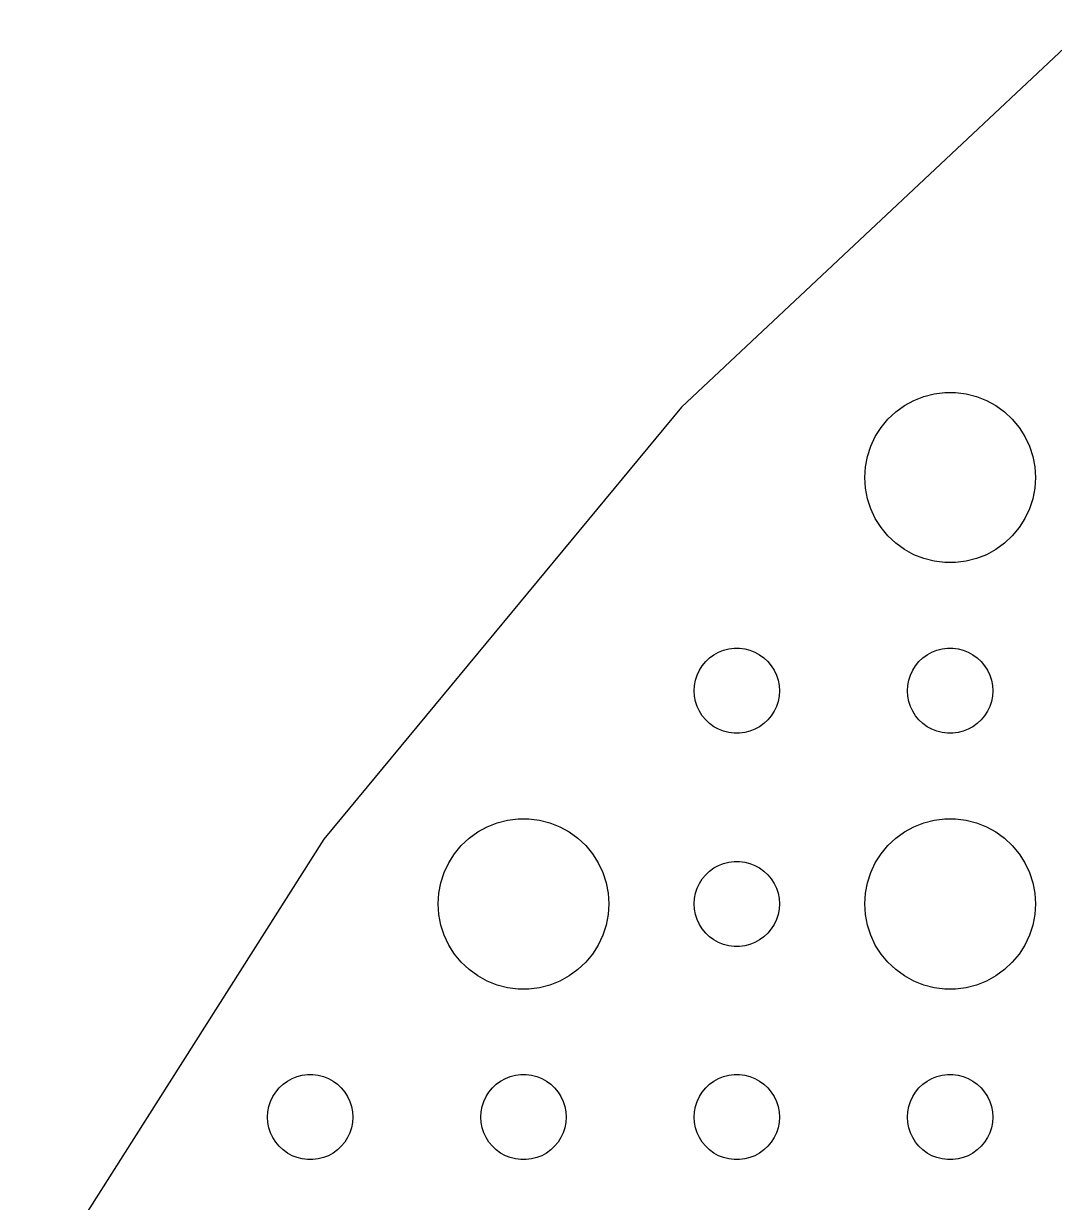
# Model space of a CAD drawing. Header units: metres. Extents: x -157 to 157, y -157 to 157.
# Drawn here: x -137.58 to -101.33, y 79.5 to 120.97 of the extents above; entities that cross this region are included whole.
import ezdxf

# ---------------------------------------------------------------- set-up
doc = ezdxf.new("R2010")
doc.units = ezdxf.units.M

msp = doc.modelspace()

# ---------------------------------------------------------------- linework, layer by layer
for p, q in [((-100.076, 120.971), (-114.448, 107.474)), ((-106.277, 107.714), (-105.927, 107.853)), ((-105.927, 107.853), (-105.562, 107.947)), ((-105.562, 107.947), (-105.188, 107.994)), ((-105.188, 107.994), (-104.812, 107.994)), ((-104.812, 107.994), (-104.438, 107.947)), ((-104.438, 107.947), (-104.073, 107.853)), ((-104.073, 107.853), (-103.723, 107.714)), ((-114.448, 107.474), (-127.016, 92.2823)), ((-106.912, 107.312), (-106.607, 107.533)), ((-106.607, 107.533), (-106.277, 107.714)), ((-103.723, 107.714), (-103.393, 107.533)), ((-103.393, 107.533), (-103.088, 107.312)), ((-107.427, 106.763), (-107.187, 107.054)), ((-107.187, 107.054), (-106.912, 107.312)), ((-103.088, 107.312), (-102.813, 107.054)), ((-102.813, 107.054), (-102.573, 106.763)), ((-107.629, 106.445), (-107.427, 106.763)), ((-102.573, 106.763), (-102.371, 106.445)), ((-107.789, 106.104), (-107.629, 106.445)), ((-102.371, 106.445), (-102.211, 106.104)), ((-107.906, 105.746), (-107.789, 106.104)), ((-102.211, 106.104), (-102.094, 105.746)), ((-108, 105), (-107.976, 105.376)), ((-107.976, 105.376), (-107.906, 105.746)), ((-102.094, 105.746), (-102.024, 105.376)), ((-102.024, 105.376), (-102, 105)), ((-107.976, 104.624), (-108, 105)), ((-102, 105), (-102.024, 104.624)), ((-107.906, 104.254), (-107.976, 104.624)), ((-102.024, 104.624), (-102.094, 104.254)), ((-107.789, 103.896), (-107.906, 104.254)), ((-102.094, 104.254), (-102.211, 103.896)), ((-107.629, 103.555), (-107.789, 103.896)), ((-102.211, 103.896), (-102.371, 103.555)), ((-107.427, 103.237), (-107.629, 103.555)), ((-102.371, 103.555), (-102.573, 103.237)), ((-107.187, 102.946), (-107.427, 103.237)), ((-106.912, 102.688), (-107.187, 102.946)), ((-102.813, 102.946), (-103.088, 102.688)), ((-102.573, 103.237), (-102.813, 102.946)), ((-106.607, 102.467), (-106.912, 102.688)), ((-106.277, 102.286), (-106.607, 102.467)), ((-103.393, 102.467), (-103.723, 102.286)), ((-103.088, 102.688), (-103.393, 102.467)), ((-105.927, 102.147), (-106.277, 102.286)), ((-105.562, 102.053), (-105.927, 102.147)), ((-105.188, 102.006), (-105.562, 102.053)), ((-104.438, 102.053), (-104.812, 102.006)), ((-104.073, 102.147), (-104.438, 102.053)), ((-103.723, 102.286), (-104.073, 102.147)), ((-104.812, 102.006), (-105.188, 102.006)), ((-113.456, 98.6558), (-113.304, 98.7665)), ((-113.304, 98.7665), (-113.139, 98.8572)), ((-113.139, 98.8572), (-112.964, 98.9266)), ((-112.964, 98.9266), (-112.781, 98.9734)), ((-112.781, 98.9734), (-112.594, 98.997)), ((-112.594, 98.997), (-112.406, 98.997)), ((-112.406, 98.997), (-112.219, 98.9734)), ((-112.219, 98.9734), (-112.036, 98.9266)), ((-112.036, 98.9266), (-111.861, 98.8572)), ((-111.861, 98.8572), (-111.696, 98.7665)), ((-111.696, 98.7665), (-111.544, 98.6558)), ((-105.956, 98.6558), (-105.804, 98.7665)), ((-105.804, 98.7665), (-105.639, 98.8572)), ((-105.639, 98.8572), (-105.464, 98.9266)), ((-105.464, 98.9266), (-105.281, 98.9734)), ((-105.281, 98.9734), (-105.094, 98.997)), ((-105.094, 98.997), (-104.906, 98.997)), ((-104.906, 98.997), (-104.719, 98.9734)), ((-104.719, 98.9734), (-104.536, 98.9266)), ((-104.536, 98.9266), (-104.361, 98.8572)), ((-104.361, 98.8572), (-104.196, 98.7665)), ((-104.196, 98.7665), (-104.044, 98.6558)), ((-113.814, 98.2226), (-113.714, 98.3817)), ((-113.714, 98.3817), (-113.593, 98.5268)), ((-113.593, 98.5268), (-113.456, 98.6558)), ((-111.544, 98.6558), (-111.407, 98.5268)), ((-111.407, 98.5268), (-111.286, 98.3817)), ((-111.286, 98.3817), (-111.186, 98.2226)), ((-106.314, 98.2226), (-106.214, 98.3817)), ((-106.214, 98.3817), (-106.093, 98.5268)), ((-106.093, 98.5268), (-105.956, 98.6558)), ((-104.044, 98.6558), (-103.907, 98.5268)), ((-103.907, 98.5268), (-103.786, 98.3817)), ((-103.786, 98.3817), (-103.686, 98.2226)), ((-113.953, 97.873), (-113.895, 98.0522)), ((-113.895, 98.0522), (-113.814, 98.2226)), ((-111.186, 98.2226), (-111.105, 98.0522)), ((-111.105, 98.0522), (-111.047, 97.873)), ((-106.453, 97.873), (-106.395, 98.0522)), ((-106.395, 98.0522), (-106.314, 98.2226)), ((-103.686, 98.2226), (-103.605, 98.0522)), ((-103.605, 98.0522), (-103.547, 97.873)), ((-114, 97.5), (-113.988, 97.688)), ((-113.988, 97.312), (-114, 97.5)), ((-113.988, 97.688), (-113.953, 97.873)), ((-111.047, 97.873), (-111.012, 97.688)), ((-111.012, 97.688), (-111, 97.5)), ((-111, 97.5), (-111.012, 97.312)), ((-106.5, 97.5), (-106.488, 97.688)), ((-106.488, 97.312), (-106.5, 97.5)), ((-106.488, 97.688), (-106.453, 97.873)), ((-103.547, 97.873), (-103.512, 97.688)), ((-103.512, 97.688), (-103.5, 97.5)), ((-103.5, 97.5), (-103.512, 97.312)), ((-113.953, 97.127), (-113.988, 97.312)), ((-113.895, 96.9478), (-113.953, 97.127)), ((-111.047, 97.127), (-111.105, 96.9478)), ((-111.012, 97.312), (-111.047, 97.127)), ((-106.453, 97.127), (-106.488, 97.312)), ((-106.395, 96.9478), (-106.453, 97.127)), ((-103.547, 97.127), (-103.605, 96.9478)), ((-103.512, 97.312), (-103.547, 97.127)), ((-113.814, 96.7774), (-113.895, 96.9478)), ((-113.714, 96.6183), (-113.814, 96.7774)), ((-111.186, 96.7774), (-111.286, 96.6183)), ((-111.105, 96.9478), (-111.186, 96.7774)), ((-106.314, 96.7774), (-106.395, 96.9478)), ((-106.214, 96.6183), (-106.314, 96.7774)), ((-103.686, 96.7774), (-103.786, 96.6183)), ((-103.605, 96.9478), (-103.686, 96.7774)), ((-113.593, 96.4732), (-113.714, 96.6183)), ((-113.456, 96.3442), (-113.593, 96.4732)), ((-113.304, 96.2335), (-113.456, 96.3442)), ((-113.139, 96.1428), (-113.304, 96.2335)), ((-111.696, 96.2335), (-111.861, 96.1428)), ((-111.544, 96.3442), (-111.696, 96.2335)), ((-111.407, 96.4732), (-111.544, 96.3442)), ((-111.286, 96.6183), (-111.407, 96.4732)), ((-106.093, 96.4732), (-106.214, 96.6183)), ((-105.956, 96.3442), (-106.093, 96.4732)), ((-105.804, 96.2335), (-105.956, 96.3442)), ((-105.639, 96.1428), (-105.804, 96.2335)), ((-104.196, 96.2335), (-104.361, 96.1428)), ((-104.044, 96.3442), (-104.196, 96.2335)), ((-103.907, 96.4732), (-104.044, 96.3442)), ((-103.786, 96.6183), (-103.907, 96.4732)), ((-112.964, 96.0734), (-113.139, 96.1428)), ((-112.781, 96.0266), (-112.964, 96.0734)), ((-112.594, 96.003), (-112.781, 96.0266)), ((-112.406, 96.003), (-112.594, 96.003)), ((-112.219, 96.0266), (-112.406, 96.003)), ((-112.036, 96.0734), (-112.219, 96.0266)), ((-111.861, 96.1428), (-112.036, 96.0734)), ((-105.464, 96.0734), (-105.639, 96.1428)), ((-105.281, 96.0266), (-105.464, 96.0734)), ((-105.094, 96.003), (-105.281, 96.0266)), ((-104.906, 96.003), (-105.094, 96.003)), ((-104.719, 96.0266), (-104.906, 96.003)), ((-104.536, 96.0734), (-104.719, 96.0266)), ((-104.361, 96.1428), (-104.536, 96.0734)), ((-120.927, 92.8532), (-120.562, 92.9469)), ((-120.562, 92.9469), (-120.188, 92.9941)), ((-120.188, 92.9941), (-119.812, 92.9941)), ((-119.812, 92.9941), (-119.438, 92.9469)), ((-119.438, 92.9469), (-119.073, 92.8532)), ((-105.927, 92.8532), (-105.562, 92.9469)), ((-105.562, 92.9469), (-105.188, 92.9941)), ((-105.188, 92.9941), (-104.812, 92.9941)), ((-104.812, 92.9941), (-104.438, 92.9469)), ((-104.438, 92.9469), (-104.073, 92.8532)), ((-121.912, 92.3115), (-121.607, 92.533)), ((-121.607, 92.533), (-121.277, 92.7145)), ((-121.277, 92.7145), (-120.927, 92.8532)), ((-119.073, 92.8532), (-118.723, 92.7145)), ((-118.723, 92.7145), (-118.393, 92.533)), ((-118.393, 92.533), (-118.088, 92.3115)), ((-106.912, 92.3115), (-106.607, 92.533)), ((-106.607, 92.533), (-106.277, 92.7145)), ((-106.277, 92.7145), (-105.927, 92.8532)), ((-104.073, 92.8532), (-103.723, 92.7145)), ((-103.723, 92.7145), (-103.393, 92.533)), ((-103.393, 92.533), (-103.088, 92.3115)), ((-127.016, 92.2823), (-137.58, 75.6353)), ((-122.187, 92.0536), (-121.912, 92.3115)), ((-118.088, 92.3115), (-117.813, 92.0536)), ((-107.187, 92.0536), (-106.912, 92.3115)), ((-103.088, 92.3115), (-102.813, 92.0536)), ((-122.629, 91.4453), (-122.427, 91.7634)), ((-122.427, 91.7634), (-122.187, 92.0536)), ((-117.813, 92.0536), (-117.573, 91.7634)), ((-117.573, 91.7634), (-117.371, 91.4453)), ((-107.629, 91.4453), (-107.427, 91.7634)), ((-107.427, 91.7634), (-107.187, 92.0536)), ((-102.813, 92.0536), (-102.573, 91.7634)), ((-102.573, 91.7634), (-102.371, 91.4453)), ((-122.789, 91.1044), (-122.629, 91.4453)), ((-117.371, 91.4453), (-117.211, 91.1044)), ((-113.456, 91.1558), (-113.304, 91.2665)), ((-113.304, 91.2665), (-113.139, 91.3572)), ((-113.139, 91.3572), (-112.964, 91.4266)), ((-112.964, 91.4266), (-112.781, 91.4734)), ((-112.781, 91.4734), (-112.594, 91.497)), ((-112.594, 91.497), (-112.406, 91.497)), ((-112.406, 91.497), (-112.219, 91.4734)), ((-112.219, 91.4734), (-112.036, 91.4266)), ((-112.036, 91.4266), (-111.861, 91.3572)), ((-111.861, 91.3572), (-111.696, 91.2665)), ((-111.696, 91.2665), (-111.544, 91.1558)), ((-107.789, 91.1044), (-107.629, 91.4453)), ((-102.371, 91.4453), (-102.211, 91.1044)), ((-122.906, 90.7461), (-122.789, 91.1044)), ((-117.211, 91.1044), (-117.094, 90.7461)), ((-113.814, 90.7226), (-113.714, 90.8817)), ((-113.714, 90.8817), (-113.593, 91.0268)), ((-113.593, 91.0268), (-113.456, 91.1558)), ((-111.544, 91.1558), (-111.407, 91.0268)), ((-111.407, 91.0268), (-111.286, 90.8817)), ((-111.286, 90.8817), (-111.186, 90.7226)), ((-107.906, 90.7461), (-107.789, 91.1044)), ((-102.211, 91.1044), (-102.094, 90.7461)), ((-122.976, 90.376), (-122.906, 90.7461)), ((-117.094, 90.7461), (-117.024, 90.376)), ((-113.953, 90.373), (-113.895, 90.5522)), ((-113.895, 90.5522), (-113.814, 90.7226)), ((-111.186, 90.7226), (-111.105, 90.5522)), ((-111.105, 90.5522), (-111.047, 90.373)), ((-107.976, 90.376), (-107.906, 90.7461)), ((-102.094, 90.7461), (-102.024, 90.376)), ((-123, 90), (-122.976, 90.376)), ((-122.976, 89.624), (-123, 90)), ((-117.024, 90.376), (-117, 90)), ((-117, 90), (-117.024, 89.624)), ((-114, 90), (-113.988, 90.188)), ((-113.988, 89.812), (-114, 90)), ((-113.988, 90.188), (-113.953, 90.373)), ((-111.047, 90.373), (-111.012, 90.188)), ((-111.012, 90.188), (-111, 90)), ((-111, 90), (-111.012, 89.812)), ((-108, 90), (-107.976, 90.376)), ((-107.976, 89.624), (-108, 90)), ((-102.024, 90.376), (-102, 90)), ((-102, 90), (-102.024, 89.624)), ((-122.906, 89.2539), (-122.976, 89.624)), ((-117.024, 89.624), (-117.094, 89.2539)), ((-113.953, 89.627), (-113.988, 89.812)), ((-113.895, 89.4478), (-113.953, 89.627)), ((-111.047, 89.627), (-111.105, 89.4478)), ((-111.012, 89.812), (-111.047, 89.627)), ((-107.906, 89.2539), (-107.976, 89.624)), ((-102.024, 89.624), (-102.094, 89.2539)), ((-122.789, 88.8956), (-122.906, 89.2539)), ((-117.094, 89.2539), (-117.211, 88.8956)), ((-113.814, 89.2774), (-113.895, 89.4478)), ((-113.714, 89.1183), (-113.814, 89.2774)), ((-111.186, 89.2774), (-111.286, 89.1183)), ((-111.105, 89.4478), (-111.186, 89.2774)), ((-107.789, 88.8956), (-107.906, 89.2539)), ((-102.094, 89.2539), (-102.211, 88.8956)), ((-122.629, 88.5547), (-122.789, 88.8956)), ((-117.211, 88.8956), (-117.371, 88.5547)), ((-113.593, 88.9732), (-113.714, 89.1183)), ((-113.456, 88.8442), (-113.593, 88.9732)), ((-113.304, 88.7335), (-113.456, 88.8442)), ((-111.544, 88.8442), (-111.696, 88.7335)), ((-111.407, 88.9732), (-111.544, 88.8442)), ((-111.286, 89.1183), (-111.407, 88.9732)), ((-107.629, 88.5547), (-107.789, 88.8956)), ((-102.211, 88.8956), (-102.371, 88.5547)), ((-122.427, 88.2366), (-122.629, 88.5547)), ((-117.371, 88.5547), (-117.573, 88.2366)), ((-113.139, 88.6428), (-113.304, 88.7335)), ((-112.964, 88.5734), (-113.139, 88.6428)), ((-112.781, 88.5266), (-112.964, 88.5734)), ((-112.594, 88.503), (-112.781, 88.5266)), ((-112.406, 88.503), (-112.594, 88.503)), ((-112.219, 88.5266), (-112.406, 88.503)), ((-112.036, 88.5734), (-112.219, 88.5266)), ((-111.861, 88.6428), (-112.036, 88.5734)), ((-111.696, 88.7335), (-111.861, 88.6428)), ((-107.427, 88.2366), (-107.629, 88.5547)), ((-102.371, 88.5547), (-102.573, 88.2366)), ((-122.187, 87.9464), (-122.427, 88.2366)), ((-121.912, 87.6885), (-122.187, 87.9464)), ((-117.813, 87.9464), (-118.088, 87.6885)), ((-117.573, 88.2366), (-117.813, 87.9464)), ((-107.187, 87.9464), (-107.427, 88.2366)), ((-106.912, 87.6885), (-107.187, 87.9464)), ((-102.813, 87.9464), (-103.088, 87.6885)), ((-102.573, 88.2366), (-102.813, 87.9464)), ((-121.607, 87.467), (-121.912, 87.6885)), ((-118.088, 87.6885), (-118.393, 87.467)), ((-106.607, 87.467), (-106.912, 87.6885)), ((-103.088, 87.6885), (-103.393, 87.467)), ((-121.277, 87.2855), (-121.607, 87.467)), ((-120.927, 87.1468), (-121.277, 87.2855)), ((-120.562, 87.0531), (-120.927, 87.1468)), ((-119.073, 87.1468), (-119.438, 87.0531)), ((-118.723, 87.2855), (-119.073, 87.1468)), ((-118.393, 87.467), (-118.723, 87.2855)), ((-106.277, 87.2855), (-106.607, 87.467)), ((-105.927, 87.1468), (-106.277, 87.2855)), ((-105.562, 87.0531), (-105.927, 87.1468)), ((-104.073, 87.1468), (-104.438, 87.0531)), ((-103.723, 87.2855), (-104.073, 87.1468)), ((-103.393, 87.467), (-103.723, 87.2855)), ((-120.188, 87.0059), (-120.562, 87.0531)), ((-119.812, 87.0059), (-120.188, 87.0059)), ((-119.438, 87.0531), (-119.812, 87.0059)), ((-105.188, 87.0059), (-105.562, 87.0531)), ((-104.812, 87.0059), (-105.188, 87.0059)), ((-104.438, 87.0531), (-104.812, 87.0059)), ((-128.304, 83.7665), (-128.139, 83.8572)), ((-128.139, 83.8572), (-127.964, 83.9266)), ((-127.964, 83.9266), (-127.781, 83.9734)), ((-127.781, 83.9734), (-127.594, 83.997)), ((-127.594, 83.997), (-127.406, 83.997)), ((-127.406, 83.997), (-127.219, 83.9734)), ((-127.219, 83.9734), (-127.036, 83.9266)), ((-127.036, 83.9266), (-126.861, 83.8572)), ((-126.861, 83.8572), (-126.696, 83.7665)), ((-120.804, 83.7665), (-120.639, 83.8572)), ((-120.639, 83.8572), (-120.464, 83.9266)), ((-120.464, 83.9266), (-120.281, 83.9734)), ((-120.281, 83.9734), (-120.094, 83.997)), ((-120.094, 83.997), (-119.906, 83.997)), ((-119.906, 83.997), (-119.719, 83.9734)), ((-119.719, 83.9734), (-119.536, 83.9266)), ((-119.536, 83.9266), (-119.361, 83.8572)), ((-119.361, 83.8572), (-119.196, 83.7665)), ((-113.304, 83.7665), (-113.139, 83.8572)), ((-113.139, 83.8572), (-112.964, 83.9266)), ((-112.964, 83.9266), (-112.781, 83.9734)), ((-112.781, 83.9734), (-112.594, 83.997)), ((-112.594, 83.997), (-112.406, 83.997)), ((-112.406, 83.997), (-112.219, 83.9734)), ((-112.219, 83.9734), (-112.036, 83.9266)), ((-112.036, 83.9266), (-111.861, 83.8572)), ((-111.861, 83.8572), (-111.696, 83.7665)), ((-105.804, 83.7665), (-105.639, 83.8572)), ((-105.639, 83.8572), (-105.464, 83.9266)), ((-105.464, 83.9266), (-105.281, 83.9734)), ((-105.281, 83.9734), (-105.094, 83.997)), ((-105.094, 83.997), (-104.906, 83.997)), ((-104.906, 83.997), (-104.719, 83.9734)), ((-104.719, 83.9734), (-104.536, 83.9266)), ((-104.536, 83.9266), (-104.361, 83.8572)), ((-104.361, 83.8572), (-104.196, 83.7665)), ((-128.814, 83.2226), (-128.714, 83.3817)), ((-128.714, 83.3817), (-128.593, 83.5268)), ((-128.593, 83.5268), (-128.456, 83.6558)), ((-128.456, 83.6558), (-128.304, 83.7665)), ((-126.696, 83.7665), (-126.544, 83.6558)), ((-126.544, 83.6558), (-126.407, 83.5268)), ((-126.407, 83.5268), (-126.286, 83.3817)), ((-126.286, 83.3817), (-126.186, 83.2226)), ((-121.314, 83.2226), (-121.214, 83.3817)), ((-121.214, 83.3817), (-121.093, 83.5268)), ((-121.093, 83.5268), (-120.956, 83.6558)), ((-120.956, 83.6558), (-120.804, 83.7665)), ((-119.196, 83.7665), (-119.044, 83.6558)), ((-119.044, 83.6558), (-118.907, 83.5268)), ((-118.907, 83.5268), (-118.786, 83.3817)), ((-118.786, 83.3817), (-118.686, 83.2226)), ((-113.814, 83.2226), (-113.714, 83.3817)), ((-113.714, 83.3817), (-113.593, 83.5268)), ((-113.593, 83.5268), (-113.456, 83.6558)), ((-113.456, 83.6558), (-113.304, 83.7665)), ((-111.696, 83.7665), (-111.544, 83.6558)), ((-111.544, 83.6558), (-111.407, 83.5268)), ((-111.407, 83.5268), (-111.286, 83.3817)), ((-111.286, 83.3817), (-111.186, 83.2226)), ((-106.314, 83.2226), (-106.214, 83.3817)), ((-106.214, 83.3817), (-106.093, 83.5268)), ((-106.093, 83.5268), (-105.956, 83.6558)), ((-105.956, 83.6558), (-105.804, 83.7665)), ((-104.196, 83.7665), (-104.044, 83.6558)), ((-104.044, 83.6558), (-103.907, 83.5268)), ((-103.907, 83.5268), (-103.786, 83.3817)), ((-103.786, 83.3817), (-103.686, 83.2226)), ((-128.953, 82.873), (-128.895, 83.0522)), ((-128.895, 83.0522), (-128.814, 83.2226)), ((-126.186, 83.2226), (-126.105, 83.0522)), ((-126.105, 83.0522), (-126.047, 82.873)), ((-121.453, 82.873), (-121.395, 83.0522)), ((-121.395, 83.0522), (-121.314, 83.2226)), ((-118.686, 83.2226), (-118.605, 83.0522)), ((-118.605, 83.0522), (-118.547, 82.873)), ((-113.953, 82.873), (-113.895, 83.0522)), ((-113.895, 83.0522), (-113.814, 83.2226)), ((-111.186, 83.2226), (-111.105, 83.0522)), ((-111.105, 83.0522), (-111.047, 82.873)), ((-106.453, 82.873), (-106.395, 83.0522)), ((-106.395, 83.0522), (-106.314, 83.2226)), ((-103.686, 83.2226), (-103.605, 83.0522)), ((-103.605, 83.0522), (-103.547, 82.873)), ((-129, 82.5), (-128.988, 82.688)), ((-128.988, 82.688), (-128.953, 82.873)), ((-126.047, 82.873), (-126.012, 82.688)), ((-126.012, 82.688), (-126, 82.5)), ((-121.5, 82.5), (-121.488, 82.688)), ((-121.488, 82.688), (-121.453, 82.873)), ((-118.547, 82.873), (-118.512, 82.688)), ((-118.512, 82.688), (-118.5, 82.5)), ((-114, 82.5), (-113.988, 82.688)), ((-113.988, 82.688), (-113.953, 82.873)), ((-111.047, 82.873), (-111.012, 82.688)), ((-111.012, 82.688), (-111, 82.5)), ((-106.5, 82.5), (-106.488, 82.688)), ((-106.488, 82.688), (-106.453, 82.873)), ((-103.547, 82.873), (-103.512, 82.688)), ((-103.512, 82.688), (-103.5, 82.5)), ((-128.988, 82.312), (-129, 82.5)), ((-128.953, 82.127), (-128.988, 82.312)), ((-128.895, 81.9478), (-128.953, 82.127)), ((-126.047, 82.127), (-126.105, 81.9478)), ((-126.012, 82.312), (-126.047, 82.127)), ((-126, 82.5), (-126.012, 82.312)), ((-121.488, 82.312), (-121.5, 82.5)), ((-121.453, 82.127), (-121.488, 82.312)), ((-121.395, 81.9478), (-121.453, 82.127)), ((-118.547, 82.127), (-118.605, 81.9478)), ((-118.512, 82.312), (-118.547, 82.127)), ((-118.5, 82.5), (-118.512, 82.312)), ((-113.988, 82.312), (-114, 82.5)), ((-113.953, 82.127), (-113.988, 82.312)), ((-113.895, 81.9478), (-113.953, 82.127)), ((-111.047, 82.127), (-111.105, 81.9478)), ((-111.012, 82.312), (-111.047, 82.127)), ((-111, 82.5), (-111.012, 82.312)), ((-106.488, 82.312), (-106.5, 82.5)), ((-106.453, 82.127), (-106.488, 82.312)), ((-106.395, 81.9478), (-106.453, 82.127)), ((-103.547, 82.127), (-103.605, 81.9478)), ((-103.512, 82.312), (-103.547, 82.127)), ((-103.5, 82.5), (-103.512, 82.312)), ((-128.814, 81.7774), (-128.895, 81.9478)), ((-128.714, 81.6183), (-128.814, 81.7774)), ((-126.186, 81.7774), (-126.286, 81.6183)), ((-126.105, 81.9478), (-126.186, 81.7774)), ((-121.314, 81.7774), (-121.395, 81.9478)), ((-121.214, 81.6183), (-121.314, 81.7774)), ((-118.686, 81.7774), (-118.786, 81.6183)), ((-118.605, 81.9478), (-118.686, 81.7774)), ((-113.814, 81.7774), (-113.895, 81.9478)), ((-113.714, 81.6183), (-113.814, 81.7774)), ((-111.186, 81.7774), (-111.286, 81.6183)), ((-111.105, 81.9478), (-111.186, 81.7774)), ((-106.314, 81.7774), (-106.395, 81.9478)), ((-106.214, 81.6183), (-106.314, 81.7774)), ((-103.686, 81.7774), (-103.786, 81.6183)), ((-103.605, 81.9478), (-103.686, 81.7774)), ((-128.593, 81.4732), (-128.714, 81.6183)), ((-128.456, 81.3442), (-128.593, 81.4732)), ((-128.304, 81.2335), (-128.456, 81.3442)), ((-126.544, 81.3442), (-126.696, 81.2335)), ((-126.407, 81.4732), (-126.544, 81.3442)), ((-126.286, 81.6183), (-126.407, 81.4732)), ((-121.093, 81.4732), (-121.214, 81.6183)), ((-120.956, 81.3442), (-121.093, 81.4732)), ((-120.804, 81.2335), (-120.956, 81.3442)), ((-119.044, 81.3442), (-119.196, 81.2335)), ((-118.907, 81.4732), (-119.044, 81.3442)), ((-118.786, 81.6183), (-118.907, 81.4732)), ((-113.593, 81.4732), (-113.714, 81.6183)), ((-113.456, 81.3442), (-113.593, 81.4732)), ((-113.304, 81.2335), (-113.456, 81.3442)), ((-111.544, 81.3442), (-111.696, 81.2335)), ((-111.407, 81.4732), (-111.544, 81.3442)), ((-111.286, 81.6183), (-111.407, 81.4732)), ((-106.093, 81.4732), (-106.214, 81.6183)), ((-105.956, 81.3442), (-106.093, 81.4732)), ((-105.804, 81.2335), (-105.956, 81.3442)), ((-104.044, 81.3442), (-104.196, 81.2335)), ((-103.907, 81.4732), (-104.044, 81.3442)), ((-103.786, 81.6183), (-103.907, 81.4732)), ((-128.139, 81.1428), (-128.304, 81.2335)), ((-127.964, 81.0734), (-128.139, 81.1428)), ((-127.781, 81.0266), (-127.964, 81.0734)), ((-127.594, 81.003), (-127.781, 81.0266)), ((-127.406, 81.003), (-127.594, 81.003)), ((-127.219, 81.0266), (-127.406, 81.003)), ((-127.036, 81.0734), (-127.219, 81.0266)), ((-126.861, 81.1428), (-127.036, 81.0734)), ((-126.696, 81.2335), (-126.861, 81.1428)), ((-120.639, 81.1428), (-120.804, 81.2335)), ((-120.464, 81.0734), (-120.639, 81.1428)), ((-120.281, 81.0266), (-120.464, 81.0734)), ((-120.094, 81.003), (-120.281, 81.0266)), ((-119.906, 81.003), (-120.094, 81.003)), ((-119.719, 81.0266), (-119.906, 81.003)), ((-119.536, 81.0734), (-119.719, 81.0266)), ((-119.361, 81.1428), (-119.536, 81.0734)), ((-119.196, 81.2335), (-119.361, 81.1428)), ((-113.139, 81.1428), (-113.304, 81.2335)), ((-112.964, 81.0734), (-113.139, 81.1428)), ((-112.781, 81.0266), (-112.964, 81.0734)), ((-112.594, 81.003), (-112.781, 81.0266)), ((-112.406, 81.003), (-112.594, 81.003)), ((-112.219, 81.0266), (-112.406, 81.003)), ((-112.036, 81.0734), (-112.219, 81.0266)), ((-111.861, 81.1428), (-112.036, 81.0734)), ((-111.696, 81.2335), (-111.861, 81.1428)), ((-105.639, 81.1428), (-105.804, 81.2335)), ((-105.464, 81.0734), (-105.639, 81.1428)), ((-105.281, 81.0266), (-105.464, 81.0734)), ((-105.094, 81.003), (-105.281, 81.0266)), ((-104.906, 81.003), (-105.094, 81.003)), ((-104.719, 81.0266), (-104.906, 81.003)), ((-104.536, 81.0734), (-104.719, 81.0266)), ((-104.361, 81.1428), (-104.536, 81.0734)), ((-104.196, 81.2335), (-104.361, 81.1428))]:
    msp.add_line(p, q)

doc.saveas('drawing.dxf')
